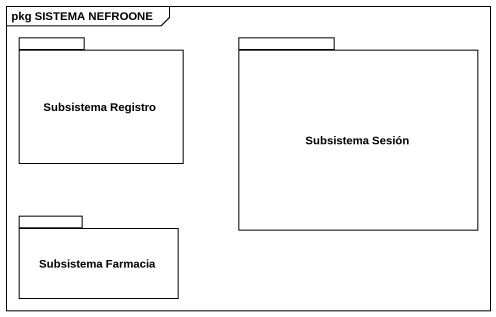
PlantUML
@startuml
mainframe pkg SISTEMA NEFROONE
package "Subsistema Registro" as Subsistema_Registro {
}
package "Subsistema Sesión" as Subsistema_Sesión {
}
package "Subsistema Farmacia" as Subsistema_Farmacia {
}
@enduml
